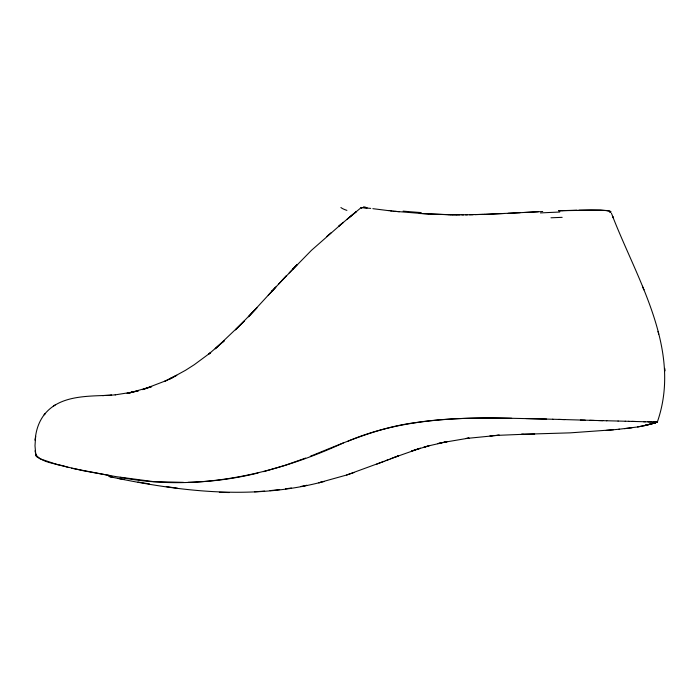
<?xml version="1.0" encoding="UTF-8"?>
<svg xmlns="http://www.w3.org/2000/svg" width="700" height="700" viewBox="0 0 700 700"><rect width="100%" height="100%" fill="white"/><g stroke="black" fill="none" stroke-linecap="round" stroke-linejoin="round"><path stroke-width="1.05" d="M650.317 424.191L644.367 425.644L657.317 422.082C682.281 350.394 637.761 280.892 612.631 216.335L613.279 217.91M36.12 454.606L36.26 456.452L39.917 458.745L57.733 464.748L83.606 470.811L115.526 476.543M276.045 286.834L271.845 291.34L286.422 275.809L278.618 284.104M268.257 295.277L272.396 290.727L248.439 316.794L256.926 307.773L235.489 329.866L244.265 321.116L215.215 348.81L224.061 340.839L208.836 354.016L210.674 352.581L194.32 364.674L185.588 370.256L169.794 378.919L176.776 375.305L164.859 381.22L172.016 377.808L170.87 378.359M271.845 291.34L275.476 287.411M282.24 280.219L311.474 250.311L343.14 222.521M293.335 268.537L292.906 268.984L297.071 264.688L289.188 272.912M347.235 219.144L361.226 207.559L370.711 208.399M222.434 342.309L224.061 340.839M326.769 236.513L330.951 232.864M338.791 226.196L343.332 222.381M338.957 226.03L356.466 211.505L347.34 219.013M103.836 395.526L102.567 395.579L111.589 395.159C88.646 396.419 59.876 394.625 44.144 414.811L45.264 413.411C38.946 420.901 35.726 430.658 35.201 440.361L35.63 436.328L35 445.743L35.805 455.149L35.236 450.468M53.331 406.158L55.212 404.933M609.936 212.511L610.794 211.776L608.93 210.866L600.556 210.053L560.674 210.709M610.164 212.38L610.837 211.82L610.374 211.312L606.165 210.481L591.106 210A59.474 8.409 -2.2 0 0 584.885 210.053L578.918 210.123M165.97 380.713L142.66 389.629L151.681 386.619L128.748 393.094L138.486 390.749L127.041 393.277L133.184 392.017L115.203 394.861M343.481 442.873C274.207 474.827 196.123 492.03 120.225 477.347M310.319 456.278C344.531 442.444 378.77 427.254 415.748 422.59C459.051 416.062 502.994 418.206 546.604 419.081M324.17 481.53L318.745 482.781L346.64 475.02L384.029 461.344M348.092 441.114C399.613 419.3 456.488 417.016 511.648 418.267M376.539 464.222L388.771 459.524M385.744 460.688L398.352 455.875L390.381 458.911M395.089 457.117L420.341 448.236L411.504 451.097L415.091 449.942M305.594 458.08L285.11 465.316L263.629 471.669M346.64 475.02L353.911 472.57M416.701 449.409L429.529 445.672L447.221 441.613L437.684 443.625L441.175 442.899M650.711 424.086L657.396 422.074L652.829 421.977M657.151 422.082L651.157 423.946L657.352 422.082L655.699 421.977L657.239 422.082M657.387 422.082L651.656 423.78L657.405 422.082M427.569 446.18L423.955 447.16L429.529 445.672M650.125 424.235L637.639 426.965L618.704 429.275M643.79 425.793L649.933 424.279M321.265 482.195C251.79 500.141 179.445 491.461 110.276 476.823M258.072 472.99C235.148 478.599 211.636 481.784 188.037 482.335M300.956 486.465L306.775 485.327L304.351 485.8M443.748 442.348L469.079 438.069L465.929 438.506L499.345 435.199L489.965 435.864L492.651 435.671M637.639 426.965L643.528 425.854M285.46 488.871L291.375 487.979M631.96 427.796L624.514 428.68M270.043 490.63L279.668 489.606M613.532 429.748L570.176 432.854L521.36 434.324L534.678 434.044M606.261 430.395L619.509 429.196M110.828 395.203L115.5 394.826M254.502 491.82L264.626 491.111M496.738 435.391L523.39 434.289M524.204 212.502L538.379 211.75M508.174 213.308L542.71 211.496M520.17 212.713L484.68 214.375M504.219 213.5L482.72 214.445M558.775 210.796L560.814 210.718M558.661 210.787L562.844 210.639M562.695 210.639L576.975 210.184M484.715 214.322L469.385 214.716M482.781 214.393L475.108 214.602M473.077 214.707L456.312 214.847M183.461 482.37L153.195 481.574L115.421 476.56M465.552 214.812L467.425 214.795M461.843 214.839L463.698 214.83M459.909 214.804L452.62 214.83M456.146 214.795L450.774 214.812M448.919 214.786L452.392 214.769M450.52 214.742L421.243 213.544M448.656 214.716L428.409 213.981M219.354 492.336L229.241 492.546M525.98 418.547L552.921 419.256M602.796 420.665L589.767 420.315M654.841 422.03L650.633 421.916M606.821 420.761L598.447 420.551M618.021 421.041L625.336 421.225M606.576 420.752L618.153 421.041M655.244 422.039L655.821 422.047M594.317 420.438L558.679 419.414M635.486 421.496L628.617 421.312M649.854 421.899L651.551 421.942M625.222 421.225L628.88 421.321M552.65 419.239L564.69 419.589M643.484 421.715L645.452 421.776M649.189 421.873L631.89 421.4M647.938 421.846L649.968 421.899M580.387 420.053L585.174 420.184M428.304 214.051L394.546 211.286M363.475 207.524L361.13 207.646M419.248 213.456L421.024 213.579M399.35 211.741L393.024 211.129M363.589 207.559L367.098 207.952M393.181 211.111L388.762 210.63M390.215 210.787L391.685 210.945M388.658 210.656L372.846 208.67M166.311 486.596L177.45 488.233M137.961 482.029L149.468 483.936M110.775 475.746L71.575 468.23M117.898 478.354L124.101 479.544M108.745 476.499L112.796 477.339M67.909 467.364C57.846 463.514 43.645 463.61 36.356 455.35M361.515 208.049L361.156 207.76L361.585 208.023A10.439 0.787 13.7 0 0 361.743 208.11M612.903 217L611.389 213.15M642.434 286.256L643.86 289.844L643.466 288.855M658 331.398L658.359 332.745M658.403 332.911L658.709 334.092M35.297 451.019L35.796 455.639M664.641 368.559L664.79 371.114L664.641 368.366M363.519 207.209A75.425 3.334 10 0 1 366.739 207.576M363.554 207.077A71.995 2.424 9.3 0 1 365.759 207.331M540.418 212.923A218.873 22.041 -1.9 0 1 559.72 212.048M550.979 217.787A179.428 15.304 -1.9 0 1 562.153 217.35M421.207 212.581A216.781 40.679 -0.7 0 1 403.095 211.12M346.894 210.376A107.205 11.716 2.6 0 1 340.909 207.506"/></g></svg>
